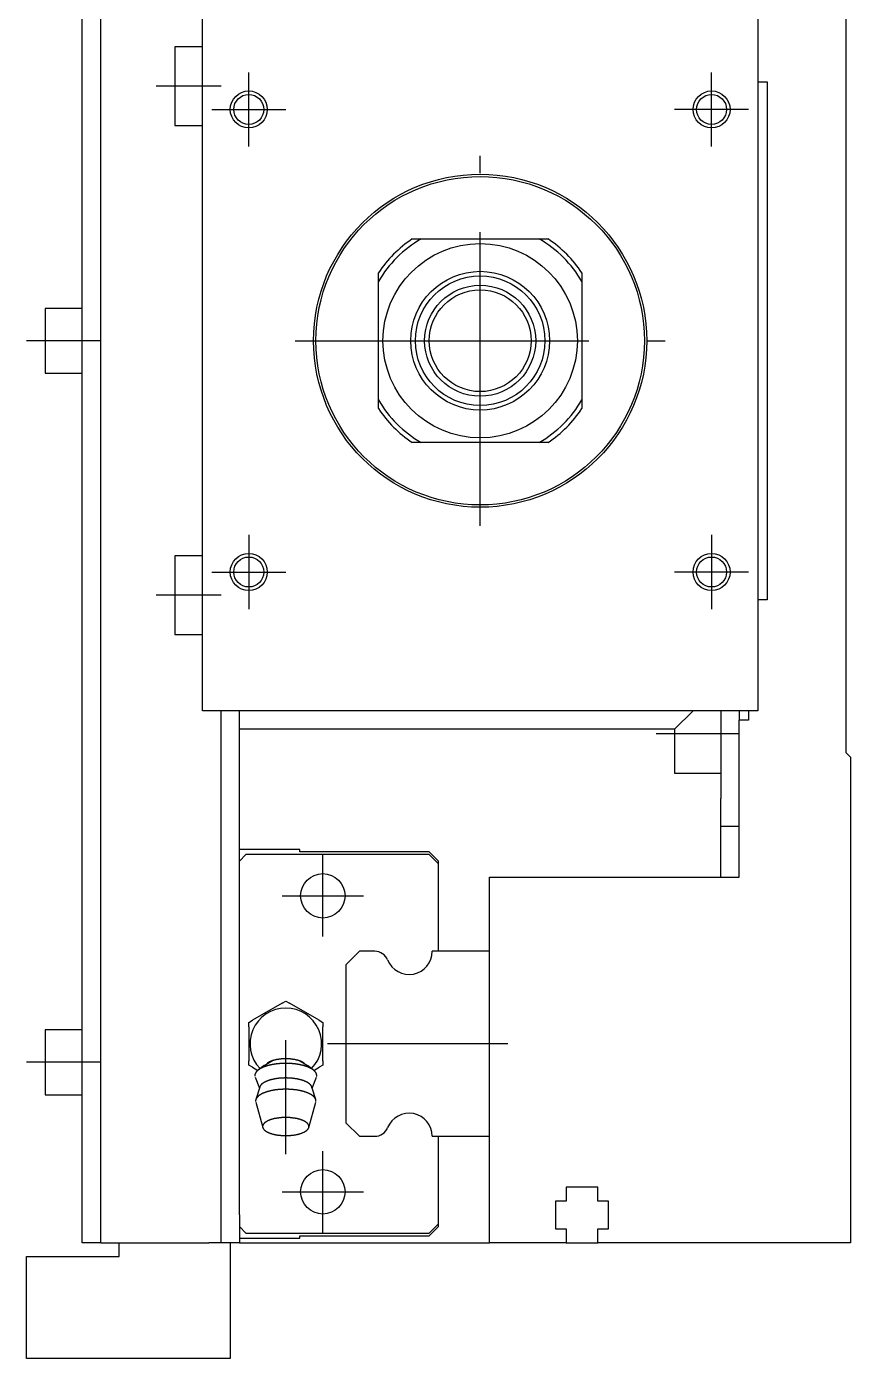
# Model space of a CAD drawing. Extents: x -94 to 706, y -24 to 362.
# Drawn here: x 617.5 to 706.5, y 139.9 to 283.8 of the extents above; entities that cross this region are included whole.
import ezdxf

# ---------------------------------------------------------------- set-up
doc = ezdxf.new("R2010")
doc.units = 0
doc.linetypes.add('CENTER', pattern=[50.8, 31.75, -6.35, 6.35, -6.35])
doc.layers.get('0').update_dxf_attribs({"linetype": 'CONTINUOUS'})
doc.layers.add('CENTER', color=1, linetype='CENTER')

msp = doc.modelspace()

# ---------------------------------------------------------------- linework, layer by layer
at = {"color": 7, "linetype": 'CONTINUOUS'}
for p, q in [((623.5, 155.4), (623.5, 344.4)), ((625.5, 155.4), (625.5, 344.4)), ((706, 294.4), (706, 205.4)), ((636.5, 209.9), (636.5, 289.9)), ((696.5, 289.9), (696.5, 209.9)), ((633.5, 281.65), (633.5, 277.4)), ((636.5, 281.65), (633.5, 281.65)), ((696.5, 277.9), (697.5, 277.9)), ((697.5, 277.9), (697.5, 221.9)), ((633.5, 277.4), (633.5, 273.15)), ((633.5, 273.15), (636.5, 273.15)), ((659.16, 260.9), (660.11, 260.9)), ((660.11, 260.9), (672.89, 260.9)), ((672.89, 260.9), (673.84, 260.9)), ((655.5, 256.29), (655.5, 257.24)), ((655.5, 243.51), (655.5, 256.29)), ((677.5, 257.24), (677.5, 256.29)), ((677.5, 256.29), (677.5, 243.51)), ((619.5, 253.4), (619.5, 249.9)), ((623.5, 253.4), (619.5, 253.4)), ((619.5, 249.9), (619.5, 246.4)), ((619.5, 246.4), (623.5, 246.4)), ((655.5, 242.56), (655.5, 243.51)), ((677.5, 243.51), (677.5, 242.56)), ((660.11, 238.9), (659.16, 238.9)), ((672.89, 238.9), (660.11, 238.9)), ((673.84, 238.9), (672.89, 238.9)), ((636.5, 226.65), (633.5, 226.65)), ((633.5, 226.65), (633.5, 222.4)), ((633.5, 222.4), (633.5, 218.15)), ((697.5, 221.9), (696.5, 221.9)), ((633.5, 218.15), (636.5, 218.15)), ((696.5, 209.9), (636.5, 209.9)), ((638.5, 155.4), (638.5, 209.9)), ((640.5, 155.4), (640.5, 209.9)), ((689.5, 209.9), (687.5, 207.9)), ((692.5, 209.9), (692.5, 200.4)), ((694.5, 209.9), (694.5, 208.9)), ((694.5, 191.9), (694.5, 208.9)), ((695.5, 208.9), (694.5, 208.9)), ((695.5, 209.9), (695.5, 208.9)), ((687.5, 207.9), (640.5, 207.9)), ((687.5, 207.9), (687.5, 207.4)), ((687.5, 207.4), (687.5, 203.15)), ((706.5, 204.9), (706, 205.4)), ((706.5, 204.9), (706.5, 152.4)), ((687.5, 203.15), (692.5, 203.15)), ((692.5, 197.4), (692.5, 200.4)), ((692.5, 191.9), (692.5, 197.4)), ((694.5, 197.4), (692.5, 197.4)), ((647, 194.9), (640.5, 194.9)), ((641.19, 194.35), (640.5, 193.66)), ((661, 194.35), (641.19, 194.35)), ((647, 194.65), (647, 194.9)), ((661, 194.65), (647, 194.65)), ((662, 193.65), (661, 194.65)), ((662, 193.35), (661, 194.35)), ((662, 193.35), (662, 193.65)), ((662, 183.9), (662, 193.35)), ((667.5, 191.9), (694.5, 191.9)), ((667.5, 183.9), (667.5, 191.9)), ((653.46, 183.9), (652, 182.44)), ((655.11, 183.9), (653.46, 183.9)), ((667.5, 183.9), (661.32, 183.9)), ((667.5, 163.9), (667.5, 183.9)), ((667.5, 163.9), (667.5, 183.9)), ((652, 182.44), (652, 165.36)), ((645.1, 178.28), (645.5, 178.51)), ((645.5, 178.51), (645.9, 178.28)), ((645.1, 178.28), (641.9, 176.44)), ((649.09, 176.44), (645.9, 178.28)), ((641.5, 176.21), (641.9, 176.44)), ((641.5, 175.74), (641.5, 176.21)), ((641.5, 175.74), (641.5, 172.06)), ((649.09, 176.44), (649.49, 176.21)), ((649.49, 176.21), (649.49, 175.74)), ((649.49, 172.06), (649.49, 175.74)), ((619.5, 175.4), (619.5, 171.9)), ((623.5, 175.4), (619.5, 175.4)), ((619.5, 171.9), (619.5, 168.4)), ((641.5, 171.59), (641.5, 172.06)), ((641.9, 171.36), (641.5, 171.59)), ((641.9, 171.36), (642.47, 171.03)), ((643.16, 171.55), (642.54, 171.08)), ((643.16, 171.55), (643.51, 171.78)), ((643.51, 171.78), (644.07, 172.08)), ((646.92, 172.08), (647.48, 171.78)), ((647.48, 171.78), (647.84, 171.55)), ((648.46, 171.08), (647.84, 171.55)), ((648.52, 171.03), (649.09, 171.36)), ((649.49, 171.59), (649.09, 171.36)), ((649.49, 172.06), (649.49, 171.59)), ((642.19, 170.29), (642.64, 169.09)), ((648.36, 169.09), (648.8, 170.29)), ((642.68, 169.23), (642.26, 167.87)), ((648.73, 167.87), (648.31, 169.23)), ((619.5, 168.4), (623.5, 168.4)), ((642.26, 167.58), (643.01, 164.85)), ((647.98, 164.85), (648.74, 167.58)), ((652, 165.36), (653.46, 163.9)), ((653.46, 163.9), (655.11, 163.9)), ((661.32, 163.9), (667.5, 163.9)), ((662, 154.45), (662, 163.9)), ((667.5, 152.4), (667.5, 163.9)), ((675.8, 158.4), (675.8, 156.9)), ((679.2, 158.4), (675.8, 158.4)), ((679.2, 156.9), (679.2, 158.4)), ((674.65, 156.9), (674.65, 153.9)), ((675.8, 156.9), (674.65, 156.9)), ((680.35, 156.9), (679.2, 156.9)), ((680.35, 153.9), (680.35, 156.9)), ((623.5, 152.4), (623.5, 155.4)), ((625.5, 152.4), (625.5, 155.4)), ((638.5, 152.4), (638.5, 155.4)), ((640.5, 155.4), (640.5, 152.4)), ((640.5, 154.14), (641.19, 153.45)), ((661, 153.45), (662, 154.45)), ((661, 153.15), (662, 154.15)), ((662, 154.15), (662, 154.45)), ((640.5, 152.9), (647, 152.9)), ((641.19, 153.45), (661, 153.45)), ((647, 153.15), (661, 153.15)), ((647, 152.9), (647, 153.15)), ((674.65, 153.9), (675.8, 153.9)), ((675.8, 153.9), (675.8, 152.4)), ((679.2, 152.4), (679.2, 153.9)), ((679.2, 153.9), (680.35, 153.9)), ((625.5, 152.4), (623.5, 152.4)), ((625.5, 152.4), (628.83, 152.4)), ((627.5, 150.9), (627.5, 152.4)), ((628.83, 152.4), (637.17, 152.4)), ((638.5, 152.4), (637.17, 152.4)), ((640.5, 152.4), (638.5, 152.4)), ((639.5, 152.4), (639.5, 139.9)), ((640.5, 152.4), (667.5, 152.4)), ((675.8, 152.4), (667.5, 152.4)), ((675.8, 152.4), (679.2, 152.4)), ((706.5, 152.4), (679.2, 152.4)), ((617.5, 139.9), (617.5, 150.9)), ((617.5, 150.9), (627.5, 150.9)), ((639.5, 139.9), (617.5, 139.9))]:
    msp.add_line(p, q, dxfattribs=at)
for points in [[(645.5, 171.78, 0), (645.46, 171.78, 0), (645.43, 171.78, 0), (645.39, 171.78, 0), (645.36, 171.78, 0), (645.32, 171.78, 0), (645.28, 171.78, 0), (645.25, 171.78, 0), (645.21, 171.78, 0), (645.18, 171.78, 0), (645.14, 171.78, 0), (645.11, 171.78, 0), (645.07, 171.77, 0), (645.03, 171.77, 0), (645, 171.77, 0), (644.97, 171.77, 0), (644.93, 171.76, 0), (644.89, 171.76, 0), (644.86, 171.76, 0), (644.82, 171.76, 0), (644.79, 171.75, 0), (644.75, 171.75, 0), (644.72, 171.75, 0), (644.68, 171.75, 0), (644.65, 171.74, 0), (644.62, 171.74, 0), (644.58, 171.73, 0), (644.55, 171.73, 0), (644.51, 171.73, 0), (644.48, 171.72, 0), (644.45, 171.72, 0), (644.41, 171.71, 0), (644.38, 171.71, 0), (644.34, 171.7, 0), (644.31, 171.7, 0), (644.28, 171.69, 0), (644.24, 171.69, 0), (644.21, 171.68, 0), (644.18, 171.68, 0), (644.14, 171.67, 0), (644.11, 171.67, 0), (644.08, 171.66, 0), (644.05, 171.66, 0), (644.01, 171.65, 0), (643.98, 171.64, 0), (643.95, 171.64, 0), (643.92, 171.63, 0), (643.89, 171.62, 0), (643.86, 171.62, 0), (643.83, 171.61, 0), (643.8, 171.6, 0), (643.76, 171.59, 0), (643.73, 171.59, 0), (643.7, 171.58, 0), (643.67, 171.57, 0), (643.64, 171.56, 0), (643.62, 171.56, 0), (643.59, 171.55, 0), (643.56, 171.54, 0), (643.53, 171.53, 0), (643.5, 171.53, 0), (643.47, 171.52, 0), (643.44, 171.51, 0), (643.41, 171.5, 0), (643.39, 171.49, 0), (643.36, 171.48, 0), (643.33, 171.47, 0), (643.3, 171.46, 0), (643.28, 171.45, 0), (643.25, 171.44, 0), (643.22, 171.44, 0), (643.2, 171.43, 0), (643.17, 171.42, 0), (643.15, 171.41, 0), (643.12, 171.4, 0), (643.1, 171.39, 0), (643.07, 171.38, 0), (643.05, 171.37, 0), (643.02, 171.36, 0), (643, 171.34, 0), (642.98, 171.34, 0), (642.95, 171.32, 0), (642.93, 171.31, 0), (642.91, 171.3, 0), (642.88, 171.29, 0), (642.86, 171.28, 0), (642.84, 171.27, 0), (642.82, 171.26, 0), (642.8, 171.25, 0), (642.78, 171.24, 0), (642.76, 171.22, 0), (642.74, 171.21, 0), (642.72, 171.2, 0), (642.7, 171.19, 0), (642.68, 171.18, 0), (642.66, 171.17, 0), (642.64, 171.15, 0), (642.62, 171.14, 0), (642.6, 171.13, 0), (642.59, 171.12, 0), (642.57, 171.11, 0), (642.55, 171.09, 0), (642.53, 171.08, 0), (642.52, 171.07, 0), (642.5, 171.06, 0), (642.49, 171.04, 0), (642.47, 171.03, 0), (642.46, 171.02, 0), (642.44, 171.01, 0), (642.43, 170.99, 0), (642.41, 170.98, 0), (642.4, 170.97, 0), (642.39, 170.95, 0), (642.38, 170.94, 0), (642.36, 170.93, 0), (642.35, 170.91, 0), (642.34, 170.9, 0), (642.33, 170.89, 0), (642.32, 170.88, 0), (642.3, 170.86, 0), (642.29, 170.85, 0), (642.28, 170.84, 0), (642.27, 170.82, 0), (642.27, 170.81, 0), (642.26, 170.79, 0), (642.25, 170.78, 0), (642.24, 170.77, 0), (642.23, 170.75, 0), (642.23, 170.74, 0)], [(647.53, 171.78, 0), (647.51, 171.79, 0), (647.49, 171.81, 0), (647.48, 171.82, 0), (647.46, 171.83, 0), (647.44, 171.85, 0), (647.42, 171.86, 0), (647.39, 171.87, 0), (647.37, 171.89, 0), (647.35, 171.9, 0), (647.33, 171.91, 0), (647.3, 171.92, 0), (647.28, 171.94, 0), (647.26, 171.95, 0), (647.23, 171.96, 0), (647.21, 171.97, 0), (647.18, 171.98, 0), (647.15, 172, 0), (647.13, 172.01, 0), (647.1, 172.02, 0), (647.07, 172.03, 0), (647.04, 172.04, 0), (647.01, 172.05, 0), (646.98, 172.06, 0), (646.95, 172.07, 0), (646.92, 172.08, 0), (646.89, 172.09, 0), (646.86, 172.1, 0), (646.83, 172.11, 0), (646.8, 172.12, 0), (646.76, 172.13, 0), (646.73, 172.13, 0), (646.7, 172.14, 0), (646.66, 172.15, 0), (646.63, 172.16, 0), (646.6, 172.17, 0), (646.56, 172.18, 0), (646.53, 172.18, 0), (646.49, 172.19, 0), (646.46, 172.2, 0), (646.42, 172.2, 0), (646.38, 172.21, 0), (646.35, 172.21, 0), (646.31, 172.22, 0), (646.27, 172.22, 0), (646.24, 172.23, 0), (646.2, 172.24, 0), (646.16, 172.24, 0), (646.12, 172.25, 0), (646.09, 172.25, 0), (646.05, 172.25, 0), (646.01, 172.26, 0), (645.97, 172.26, 0), (645.93, 172.26, 0), (645.89, 172.27, 0), (645.85, 172.27, 0), (645.81, 172.27, 0), (645.77, 172.27, 0), (645.73, 172.27, 0), (645.7, 172.28, 0), (645.66, 172.28, 0), (645.62, 172.28, 0), (645.58, 172.28, 0), (645.54, 172.28, 0), (645.5, 172.28, 0), (645.46, 172.28, 0), (645.42, 172.28, 0), (645.38, 172.28, 0), (645.34, 172.28, 0), (645.3, 172.28, 0), (645.26, 172.27, 0), (645.22, 172.27, 0), (645.18, 172.27, 0), (645.14, 172.27, 0), (645.11, 172.27, 0), (645.07, 172.26, 0), (645.03, 172.26, 0), (644.99, 172.26, 0), (644.95, 172.25, 0), (644.91, 172.25, 0), (644.87, 172.25, 0), (644.84, 172.24, 0), (644.8, 172.24, 0), (644.76, 172.23, 0), (644.72, 172.22, 0), (644.69, 172.22, 0), (644.65, 172.21, 0), (644.61, 172.21, 0), (644.58, 172.2, 0), (644.54, 172.2, 0), (644.5, 172.19, 0), (644.47, 172.18, 0), (644.43, 172.18, 0), (644.4, 172.17, 0), (644.37, 172.16, 0), (644.33, 172.15, 0), (644.3, 172.14, 0), (644.26, 172.13, 0), (644.23, 172.13, 0), (644.2, 172.12, 0), (644.17, 172.11, 0), (644.14, 172.1, 0), (644.1, 172.09, 0), (644.07, 172.08, 0), (644.04, 172.07, 0), (644.01, 172.06, 0), (643.98, 172.05, 0), (643.96, 172.04, 0), (643.93, 172.03, 0), (643.9, 172.02, 0), (643.87, 172.01, 0), (643.84, 172, 0), (643.82, 171.98, 0), (643.79, 171.97, 0), (643.76, 171.96, 0), (643.74, 171.95, 0), (643.72, 171.94, 0), (643.69, 171.92, 0), (643.67, 171.91, 0), (643.65, 171.9, 0), (643.62, 171.89, 0), (643.6, 171.87, 0), (643.58, 171.86, 0), (643.56, 171.85, 0), (643.54, 171.83, 0), (643.52, 171.82, 0), (643.5, 171.81, 0), (643.48, 171.79, 0), (643.47, 171.78, 0)], [(648.77, 170.74, 0), (648.76, 170.75, 0), (648.76, 170.77, 0), (648.75, 170.78, 0), (648.74, 170.79, 0), (648.73, 170.81, 0), (648.72, 170.82, 0), (648.71, 170.84, 0), (648.7, 170.85, 0), (648.69, 170.86, 0), (648.68, 170.88, 0), (648.67, 170.89, 0), (648.66, 170.9, 0), (648.65, 170.91, 0), (648.63, 170.93, 0), (648.62, 170.94, 0), (648.61, 170.95, 0), (648.6, 170.97, 0), (648.58, 170.98, 0), (648.57, 170.99, 0), (648.55, 171.01, 0), (648.54, 171.02, 0), (648.52, 171.03, 0), (648.51, 171.04, 0), (648.49, 171.06, 0), (648.48, 171.07, 0), (648.46, 171.08, 0), (648.45, 171.09, 0), (648.43, 171.11, 0), (648.41, 171.12, 0), (648.39, 171.13, 0), (648.38, 171.14, 0), (648.36, 171.15, 0), (648.34, 171.17, 0), (648.32, 171.18, 0), (648.3, 171.19, 0), (648.28, 171.2, 0), (648.26, 171.21, 0), (648.24, 171.22, 0), (648.22, 171.24, 0), (648.2, 171.25, 0), (648.18, 171.26, 0), (648.16, 171.27, 0), (648.13, 171.28, 0), (648.11, 171.29, 0), (648.09, 171.3, 0), (648.07, 171.31, 0), (648.04, 171.32, 0), (648.02, 171.34, 0), (648, 171.34, 0), (647.97, 171.36, 0), (647.95, 171.37, 0), (647.92, 171.38, 0), (647.9, 171.39, 0), (647.87, 171.4, 0), (647.85, 171.41, 0), (647.83, 171.42, 0), (647.8, 171.43, 0), (647.77, 171.44, 0), (647.75, 171.44, 0), (647.72, 171.45, 0), (647.69, 171.46, 0), (647.67, 171.47, 0), (647.64, 171.48, 0), (647.61, 171.49, 0), (647.58, 171.5, 0), (647.55, 171.51, 0), (647.53, 171.52, 0), (647.5, 171.53, 0), (647.47, 171.53, 0), (647.44, 171.54, 0), (647.41, 171.55, 0), (647.38, 171.56, 0), (647.35, 171.56, 0), (647.32, 171.57, 0), (647.29, 171.58, 0), (647.26, 171.59, 0), (647.23, 171.59, 0), (647.2, 171.6, 0), (647.17, 171.61, 0), (647.14, 171.62, 0), (647.11, 171.62, 0), (647.08, 171.63, 0), (647.04, 171.64, 0), (647.01, 171.64, 0), (646.98, 171.65, 0), (646.95, 171.66, 0), (646.92, 171.66, 0), (646.88, 171.67, 0), (646.85, 171.67, 0), (646.82, 171.68, 0), (646.79, 171.68, 0), (646.75, 171.69, 0), (646.72, 171.69, 0), (646.69, 171.7, 0), (646.65, 171.7, 0), (646.62, 171.71, 0), (646.59, 171.71, 0), (646.55, 171.72, 0), (646.52, 171.72, 0), (646.48, 171.73, 0), (646.45, 171.73, 0), (646.42, 171.73, 0), (646.38, 171.74, 0), (646.35, 171.74, 0), (646.31, 171.75, 0), (646.28, 171.75, 0), (646.24, 171.75, 0), (646.21, 171.75, 0), (646.17, 171.76, 0), (646.14, 171.76, 0), (646.1, 171.76, 0), (646.07, 171.76, 0), (646.03, 171.77, 0), (646, 171.77, 0), (645.96, 171.77, 0), (645.93, 171.77, 0), (645.89, 171.78, 0), (645.86, 171.78, 0), (645.82, 171.78, 0), (645.78, 171.78, 0), (645.75, 171.78, 0), (645.71, 171.78, 0), (645.68, 171.78, 0), (645.64, 171.78, 0), (645.61, 171.78, 0), (645.57, 171.78, 0), (645.53, 171.78, 0), (645.5, 171.78, 0)], [(642.23, 170.74, 0), (642.22, 170.74, 0), (642.22, 170.74, 0), (642.22, 170.73, 0), (642.22, 170.73, 0), (642.22, 170.73, 0), (642.22, 170.72, 0), (642.22, 170.72, 0), (642.22, 170.72, 0), (642.21, 170.72, 0), (642.21, 170.71, 0), (642.21, 170.71, 0), (642.21, 170.71, 0), (642.21, 170.71, 0), (642.21, 170.7, 0), (642.21, 170.7, 0), (642.21, 170.7, 0), (642.21, 170.7, 0), (642.2, 170.69, 0), (642.2, 170.69, 0), (642.2, 170.69, 0), (642.2, 170.69, 0), (642.2, 170.68, 0), (642.2, 170.68, 0), (642.2, 170.68, 0), (642.2, 170.68, 0), (642.2, 170.67, 0), (642.19, 170.67, 0), (642.19, 170.67, 0), (642.19, 170.66, 0), (642.19, 170.66, 0), (642.19, 170.66, 0), (642.19, 170.66, 0), (642.19, 170.66, 0), (642.19, 170.65, 0), (642.19, 170.65, 0), (642.19, 170.65, 0), (642.18, 170.64, 0), (642.18, 170.64, 0), (642.18, 170.64, 0), (642.18, 170.64, 0), (642.18, 170.63, 0), (642.18, 170.63, 0), (642.18, 170.63, 0), (642.18, 170.63, 0), (642.18, 170.62, 0), (642.18, 170.62, 0), (642.18, 170.62, 0), (642.18, 170.62, 0), (642.18, 170.61, 0), (642.17, 170.61, 0), (642.17, 170.61, 0), (642.17, 170.6, 0), (642.17, 170.6, 0), (642.17, 170.6, 0), (642.17, 170.6, 0), (642.17, 170.59, 0), (642.17, 170.59, 0), (642.17, 170.59, 0), (642.17, 170.59, 0), (642.17, 170.58, 0), (642.17, 170.58, 0), (642.17, 170.58, 0), (642.17, 170.58, 0), (642.17, 170.57, 0), (642.17, 170.57, 0), (642.17, 170.57, 0), (642.17, 170.57, 0), (642.16, 170.56, 0), (642.16, 170.56, 0), (642.16, 170.56, 0), (642.16, 170.56, 0), (642.16, 170.55, 0), (642.16, 170.55, 0), (642.16, 170.55, 0), (642.16, 170.54, 0), (642.16, 170.54, 0), (642.16, 170.54, 0), (642.16, 170.54, 0), (642.16, 170.53, 0), (642.16, 170.53, 0), (642.16, 170.53, 0), (642.16, 170.53, 0), (642.16, 170.52, 0), (642.16, 170.52, 0), (642.16, 170.52, 0), (642.16, 170.52, 0), (642.16, 170.51, 0), (642.16, 170.51, 0), (642.16, 170.51, 0), (642.16, 170.51, 0), (642.16, 170.5, 0), (642.16, 170.5, 0), (642.16, 170.5, 0), (642.16, 170.5, 0), (642.16, 170.49, 0), (642.16, 170.49, 0), (642.16, 170.49, 0), (642.16, 170.49, 0), (642.16, 170.48, 0), (642.16, 170.48, 0), (642.16, 170.48, 0), (642.16, 170.47, 0), (642.16, 170.47, 0), (642.16, 170.47, 0), (642.16, 170.47, 0), (642.16, 170.46, 0), (642.16, 170.46, 0), (642.16, 170.46, 0), (642.16, 170.46, 0), (642.16, 170.45, 0), (642.16, 170.45, 0), (642.16, 170.45, 0), (642.16, 170.44, 0), (642.16, 170.44, 0), (642.16, 170.44, 0), (642.16, 170.44, 0), (642.16, 170.44, 0), (642.16, 170.43, 0), (642.16, 170.43, 0), (642.16, 170.43, 0), (642.16, 170.42, 0), (642.16, 170.42, 0), (642.16, 170.42, 0), (642.16, 170.42, 0), (642.16, 170.41, 0), (642.16, 170.41, 0), (642.16, 170.41, 0), (642.16, 170.41, 0)], [(645.5, 170.21, 0), (645.47, 170.21, 0), (645.43, 170.21, 0), (645.4, 170.21, 0), (645.36, 170.21, 0), (645.33, 170.2, 0), (645.3, 170.2, 0), (645.26, 170.2, 0), (645.23, 170.2, 0), (645.2, 170.2, 0), (645.16, 170.2, 0), (645.13, 170.2, 0), (645.1, 170.19, 0), (645.06, 170.19, 0), (645.03, 170.19, 0), (645, 170.19, 0), (644.96, 170.19, 0), (644.93, 170.18, 0), (644.9, 170.18, 0), (644.86, 170.18, 0), (644.83, 170.18, 0), (644.8, 170.17, 0), (644.76, 170.17, 0), (644.73, 170.16, 0), (644.7, 170.16, 0), (644.67, 170.16, 0), (644.63, 170.15, 0), (644.6, 170.15, 0), (644.57, 170.15, 0), (644.54, 170.14, 0), (644.51, 170.14, 0), (644.48, 170.13, 0), (644.45, 170.13, 0), (644.41, 170.12, 0), (644.38, 170.12, 0), (644.35, 170.11, 0), (644.32, 170.11, 0), (644.29, 170.1, 0), (644.26, 170.09, 0), (644.23, 170.09, 0), (644.2, 170.08, 0), (644.17, 170.08, 0), (644.14, 170.07, 0), (644.11, 170.06, 0), (644.08, 170.06, 0), (644.05, 170.05, 0), (644.02, 170.04, 0), (643.99, 170.04, 0), (643.97, 170.03, 0), (643.94, 170.02, 0), (643.91, 170.02, 0), (643.88, 170.01, 0), (643.85, 170, 0), (643.83, 169.99, 0), (643.8, 169.99, 0), (643.77, 169.98, 0), (643.75, 169.97, 0), (643.72, 169.96, 0), (643.69, 169.95, 0), (643.67, 169.94, 0), (643.64, 169.94, 0), (643.62, 169.93, 0), (643.59, 169.92, 0), (643.57, 169.91, 0), (643.54, 169.9, 0), (643.52, 169.89, 0), (643.49, 169.88, 0), (643.47, 169.87, 0), (643.45, 169.86, 0), (643.42, 169.85, 0), (643.4, 169.84, 0), (643.38, 169.83, 0), (643.36, 169.82, 0), (643.33, 169.81, 0), (643.31, 169.8, 0), (643.29, 169.79, 0), (643.27, 169.78, 0), (643.25, 169.77, 0), (643.23, 169.76, 0), (643.21, 169.75, 0), (643.19, 169.74, 0), (643.17, 169.73, 0), (643.15, 169.72, 0), (643.13, 169.71, 0), (643.11, 169.7, 0), (643.1, 169.69, 0), (643.08, 169.68, 0), (643.06, 169.66, 0), (643.04, 169.65, 0), (643.03, 169.64, 0), (643.01, 169.63, 0), (642.99, 169.62, 0), (642.98, 169.61, 0), (642.96, 169.59, 0), (642.95, 169.58, 0), (642.93, 169.57, 0), (642.92, 169.56, 0), (642.91, 169.55, 0), (642.89, 169.53, 0), (642.88, 169.52, 0), (642.87, 169.51, 0), (642.85, 169.5, 0), (642.84, 169.49, 0), (642.83, 169.47, 0), (642.82, 169.46, 0), (642.81, 169.45, 0), (642.8, 169.44, 0), (642.79, 169.42, 0), (642.78, 169.41, 0), (642.77, 169.4, 0), (642.76, 169.38, 0), (642.75, 169.37, 0), (642.74, 169.36, 0), (642.74, 169.35, 0), (642.73, 169.33, 0), (642.72, 169.32, 0), (642.72, 169.31, 0), (642.71, 169.29, 0), (642.7, 169.28, 0), (642.7, 169.27, 0), (642.69, 169.26, 0), (642.69, 169.24, 0), (642.68, 169.23, 0), (642.68, 169.22, 0), (642.68, 169.2, 0), (642.67, 169.19, 0), (642.67, 169.18, 0), (642.67, 169.16, 0), (642.67, 169.15, 0)], [(648.33, 169.15, 0), (648.33, 169.16, 0), (648.33, 169.18, 0), (648.32, 169.19, 0), (648.32, 169.2, 0), (648.32, 169.22, 0), (648.31, 169.23, 0), (648.31, 169.24, 0), (648.3, 169.26, 0), (648.3, 169.27, 0), (648.29, 169.28, 0), (648.29, 169.29, 0), (648.28, 169.31, 0), (648.28, 169.32, 0), (648.27, 169.33, 0), (648.26, 169.35, 0), (648.25, 169.36, 0), (648.25, 169.37, 0), (648.24, 169.38, 0), (648.23, 169.4, 0), (648.22, 169.41, 0), (648.21, 169.42, 0), (648.2, 169.44, 0), (648.19, 169.45, 0), (648.18, 169.46, 0), (648.17, 169.47, 0), (648.15, 169.49, 0), (648.14, 169.5, 0), (648.13, 169.51, 0), (648.12, 169.52, 0), (648.11, 169.53, 0), (648.09, 169.55, 0), (648.08, 169.56, 0), (648.06, 169.57, 0), (648.05, 169.58, 0), (648.03, 169.59, 0), (648.02, 169.61, 0), (648, 169.62, 0), (647.99, 169.63, 0), (647.97, 169.64, 0), (647.95, 169.65, 0), (647.94, 169.66, 0), (647.92, 169.68, 0), (647.9, 169.69, 0), (647.88, 169.7, 0), (647.87, 169.71, 0), (647.85, 169.72, 0), (647.83, 169.73, 0), (647.81, 169.74, 0), (647.79, 169.75, 0), (647.77, 169.76, 0), (647.75, 169.77, 0), (647.73, 169.78, 0), (647.71, 169.79, 0), (647.68, 169.8, 0), (647.66, 169.81, 0), (647.64, 169.82, 0), (647.62, 169.83, 0), (647.6, 169.84, 0), (647.57, 169.85, 0), (647.55, 169.86, 0), (647.53, 169.87, 0), (647.5, 169.88, 0), (647.48, 169.89, 0), (647.46, 169.9, 0), (647.43, 169.91, 0), (647.41, 169.92, 0), (647.38, 169.93, 0), (647.36, 169.94, 0), (647.33, 169.94, 0), (647.3, 169.95, 0), (647.28, 169.96, 0), (647.25, 169.97, 0), (647.23, 169.98, 0), (647.2, 169.99, 0), (647.17, 169.99, 0), (647.14, 170, 0), (647.12, 170.01, 0), (647.09, 170.02, 0), (647.06, 170.02, 0), (647.03, 170.03, 0), (647, 170.04, 0), (646.97, 170.04, 0), (646.95, 170.05, 0), (646.92, 170.06, 0), (646.89, 170.06, 0), (646.86, 170.07, 0), (646.83, 170.08, 0), (646.8, 170.08, 0), (646.77, 170.09, 0), (646.74, 170.09, 0), (646.71, 170.1, 0), (646.68, 170.11, 0), (646.65, 170.11, 0), (646.61, 170.12, 0), (646.58, 170.12, 0), (646.55, 170.13, 0), (646.52, 170.13, 0), (646.49, 170.14, 0), (646.46, 170.14, 0), (646.43, 170.15, 0), (646.39, 170.15, 0), (646.36, 170.15, 0), (646.33, 170.16, 0), (646.3, 170.16, 0), (646.26, 170.16, 0), (646.23, 170.17, 0), (646.2, 170.17, 0), (646.17, 170.18, 0), (646.13, 170.18, 0), (646.1, 170.18, 0), (646.07, 170.18, 0), (646.03, 170.19, 0), (646, 170.19, 0), (645.97, 170.19, 0), (645.93, 170.19, 0), (645.9, 170.19, 0), (645.87, 170.2, 0), (645.84, 170.2, 0), (645.8, 170.2, 0), (645.77, 170.2, 0), (645.73, 170.2, 0), (645.7, 170.2, 0), (645.67, 170.2, 0), (645.63, 170.21, 0), (645.6, 170.21, 0), (645.57, 170.21, 0), (645.53, 170.21, 0), (645.5, 170.21, 0)], [(648.83, 170.41, 0), (648.83, 170.41, 0), (648.83, 170.41, 0), (648.83, 170.41, 0), (648.84, 170.42, 0), (648.84, 170.42, 0), (648.84, 170.42, 0), (648.84, 170.42, 0), (648.84, 170.43, 0), (648.84, 170.43, 0), (648.84, 170.43, 0), (648.84, 170.44, 0), (648.84, 170.44, 0), (648.84, 170.44, 0), (648.84, 170.44, 0), (648.84, 170.44, 0), (648.84, 170.45, 0), (648.84, 170.45, 0), (648.84, 170.45, 0), (648.84, 170.46, 0), (648.84, 170.46, 0), (648.84, 170.46, 0), (648.84, 170.46, 0), (648.84, 170.47, 0), (648.84, 170.47, 0), (648.84, 170.47, 0), (648.84, 170.47, 0), (648.84, 170.48, 0), (648.84, 170.48, 0), (648.84, 170.48, 0), (648.84, 170.49, 0), (648.84, 170.49, 0), (648.84, 170.49, 0), (648.84, 170.49, 0), (648.84, 170.5, 0), (648.84, 170.5, 0), (648.84, 170.5, 0), (648.84, 170.5, 0), (648.84, 170.51, 0), (648.84, 170.51, 0), (648.84, 170.51, 0), (648.84, 170.51, 0), (648.84, 170.52, 0), (648.84, 170.52, 0), (648.84, 170.52, 0), (648.84, 170.52, 0), (648.84, 170.53, 0), (648.84, 170.53, 0), (648.84, 170.53, 0), (648.84, 170.53, 0), (648.84, 170.54, 0), (648.84, 170.54, 0), (648.84, 170.54, 0), (648.83, 170.54, 0), (648.83, 170.55, 0), (648.83, 170.55, 0), (648.83, 170.55, 0), (648.83, 170.56, 0), (648.83, 170.56, 0), (648.83, 170.56, 0), (648.83, 170.56, 0), (648.83, 170.57, 0), (648.83, 170.57, 0), (648.83, 170.57, 0), (648.83, 170.57, 0), (648.83, 170.58, 0), (648.83, 170.58, 0), (648.83, 170.58, 0), (648.83, 170.58, 0), (648.83, 170.59, 0), (648.83, 170.59, 0), (648.83, 170.59, 0), (648.83, 170.59, 0), (648.83, 170.6, 0), (648.82, 170.6, 0), (648.82, 170.6, 0), (648.82, 170.6, 0), (648.82, 170.61, 0), (648.82, 170.61, 0), (648.82, 170.61, 0), (648.82, 170.62, 0), (648.82, 170.62, 0), (648.82, 170.62, 0), (648.82, 170.62, 0), (648.82, 170.63, 0), (648.82, 170.63, 0), (648.82, 170.63, 0), (648.82, 170.63, 0), (648.81, 170.64, 0), (648.81, 170.64, 0), (648.81, 170.64, 0), (648.81, 170.64, 0), (648.81, 170.65, 0), (648.81, 170.65, 0), (648.81, 170.65, 0), (648.81, 170.66, 0), (648.81, 170.66, 0), (648.81, 170.66, 0), (648.8, 170.66, 0), (648.8, 170.66, 0), (648.8, 170.67, 0), (648.8, 170.67, 0), (648.8, 170.67, 0), (648.8, 170.68, 0), (648.8, 170.68, 0), (648.8, 170.68, 0), (648.8, 170.68, 0), (648.8, 170.69, 0), (648.79, 170.69, 0), (648.79, 170.69, 0), (648.79, 170.69, 0), (648.79, 170.7, 0), (648.79, 170.7, 0), (648.79, 170.7, 0), (648.79, 170.7, 0), (648.79, 170.71, 0), (648.79, 170.71, 0), (648.78, 170.71, 0), (648.78, 170.71, 0), (648.78, 170.72, 0), (648.78, 170.72, 0), (648.78, 170.72, 0), (648.78, 170.72, 0), (648.78, 170.73, 0), (648.78, 170.73, 0), (648.77, 170.73, 0), (648.77, 170.74, 0), (648.77, 170.74, 0), (648.77, 170.74, 0)], [(645.5, 168.99, 0), (645.46, 168.99, 0), (645.42, 168.99, 0), (645.38, 168.99, 0), (645.34, 168.99, 0), (645.3, 168.99, 0), (645.27, 168.99, 0), (645.23, 168.99, 0), (645.19, 168.99, 0), (645.15, 168.98, 0), (645.11, 168.98, 0), (645.07, 168.98, 0), (645.03, 168.98, 0), (645, 168.98, 0), (644.96, 168.97, 0), (644.92, 168.97, 0), (644.88, 168.97, 0), (644.84, 168.97, 0), (644.8, 168.96, 0), (644.77, 168.96, 0), (644.73, 168.96, 0), (644.69, 168.95, 0), (644.65, 168.95, 0), (644.62, 168.94, 0), (644.58, 168.94, 0), (644.54, 168.94, 0), (644.51, 168.93, 0), (644.47, 168.93, 0), (644.43, 168.92, 0), (644.39, 168.92, 0), (644.36, 168.91, 0), (644.32, 168.91, 0), (644.29, 168.9, 0), (644.25, 168.9, 0), (644.22, 168.89, 0), (644.18, 168.88, 0), (644.14, 168.88, 0), (644.11, 168.87, 0), (644.07, 168.86, 0), (644.04, 168.86, 0), (644, 168.85, 0), (643.97, 168.84, 0), (643.94, 168.84, 0), (643.9, 168.83, 0), (643.87, 168.82, 0), (643.84, 168.81, 0), (643.8, 168.81, 0), (643.77, 168.8, 0), (643.74, 168.79, 0), (643.7, 168.78, 0), (643.67, 168.77, 0), (643.64, 168.76, 0), (643.61, 168.75, 0), (643.58, 168.75, 0), (643.54, 168.74, 0), (643.51, 168.73, 0), (643.48, 168.72, 0), (643.45, 168.71, 0), (643.42, 168.7, 0), (643.39, 168.69, 0), (643.36, 168.68, 0), (643.33, 168.67, 0), (643.3, 168.66, 0), (643.28, 168.65, 0), (643.25, 168.64, 0), (643.22, 168.63, 0), (643.19, 168.62, 0), (643.17, 168.61, 0), (643.14, 168.6, 0), (643.11, 168.59, 0), (643.09, 168.57, 0), (643.06, 168.56, 0), (643.03, 168.55, 0), (643.01, 168.54, 0), (642.98, 168.53, 0), (642.96, 168.52, 0), (642.94, 168.5, 0), (642.91, 168.49, 0), (642.89, 168.48, 0), (642.87, 168.47, 0), (642.84, 168.46, 0), (642.82, 168.44, 0), (642.8, 168.43, 0), (642.78, 168.42, 0), (642.76, 168.41, 0), (642.74, 168.39, 0), (642.71, 168.38, 0), (642.69, 168.37, 0), (642.67, 168.35, 0), (642.66, 168.34, 0), (642.64, 168.33, 0), (642.62, 168.31, 0), (642.6, 168.3, 0), (642.58, 168.29, 0), (642.57, 168.27, 0), (642.55, 168.26, 0), (642.53, 168.25, 0), (642.52, 168.23, 0), (642.5, 168.22, 0), (642.49, 168.21, 0), (642.47, 168.19, 0), (642.46, 168.18, 0), (642.44, 168.16, 0), (642.43, 168.15, 0), (642.42, 168.13, 0), (642.4, 168.12, 0), (642.39, 168.11, 0), (642.38, 168.09, 0), (642.37, 168.08, 0), (642.36, 168.06, 0), (642.35, 168.05, 0), (642.34, 168.03, 0), (642.33, 168.02, 0), (642.32, 168, 0), (642.31, 167.99, 0), (642.3, 167.97, 0), (642.3, 167.96, 0), (642.29, 167.94, 0), (642.28, 167.93, 0), (642.28, 167.91, 0), (642.27, 167.9, 0), (642.27, 167.88, 0), (642.26, 167.87, 0), (642.26, 167.85, 0), (642.25, 167.84, 0), (642.25, 167.82, 0), (642.25, 167.81, 0), (642.24, 167.79, 0), (642.24, 167.78, 0)], [(648.75, 167.78, 0), (648.75, 167.79, 0), (648.75, 167.81, 0), (648.75, 167.82, 0), (648.74, 167.84, 0), (648.74, 167.85, 0), (648.74, 167.87, 0), (648.73, 167.88, 0), (648.73, 167.9, 0), (648.72, 167.91, 0), (648.71, 167.93, 0), (648.71, 167.94, 0), (648.7, 167.96, 0), (648.69, 167.97, 0), (648.68, 167.99, 0), (648.68, 168, 0), (648.67, 168.02, 0), (648.66, 168.03, 0), (648.65, 168.05, 0), (648.64, 168.06, 0), (648.63, 168.08, 0), (648.62, 168.09, 0), (648.6, 168.11, 0), (648.59, 168.12, 0), (648.58, 168.13, 0), (648.57, 168.15, 0), (648.55, 168.16, 0), (648.54, 168.18, 0), (648.52, 168.19, 0), (648.51, 168.21, 0), (648.5, 168.22, 0), (648.48, 168.23, 0), (648.46, 168.25, 0), (648.45, 168.26, 0), (648.43, 168.27, 0), (648.41, 168.29, 0), (648.4, 168.3, 0), (648.38, 168.31, 0), (648.36, 168.33, 0), (648.34, 168.34, 0), (648.32, 168.35, 0), (648.3, 168.37, 0), (648.28, 168.38, 0), (648.26, 168.39, 0), (648.24, 168.41, 0), (648.22, 168.42, 0), (648.2, 168.43, 0), (648.18, 168.44, 0), (648.15, 168.46, 0), (648.13, 168.47, 0), (648.11, 168.48, 0), (648.09, 168.49, 0), (648.06, 168.5, 0), (648.04, 168.52, 0), (648.01, 168.53, 0), (647.99, 168.54, 0), (647.96, 168.55, 0), (647.94, 168.56, 0), (647.91, 168.57, 0), (647.88, 168.59, 0), (647.86, 168.6, 0), (647.83, 168.61, 0), (647.8, 168.62, 0), (647.78, 168.63, 0), (647.75, 168.64, 0), (647.72, 168.65, 0), (647.69, 168.66, 0), (647.66, 168.67, 0), (647.63, 168.68, 0), (647.6, 168.69, 0), (647.57, 168.7, 0), (647.54, 168.71, 0), (647.51, 168.72, 0), (647.48, 168.73, 0), (647.45, 168.74, 0), (647.42, 168.75, 0), (647.39, 168.75, 0), (647.36, 168.76, 0), (647.33, 168.77, 0), (647.29, 168.78, 0), (647.26, 168.79, 0), (647.23, 168.8, 0), (647.2, 168.81, 0), (647.16, 168.81, 0), (647.13, 168.82, 0), (647.1, 168.83, 0), (647.06, 168.84, 0), (647.03, 168.84, 0), (646.99, 168.85, 0), (646.96, 168.86, 0), (646.92, 168.86, 0), (646.89, 168.87, 0), (646.85, 168.88, 0), (646.82, 168.88, 0), (646.78, 168.89, 0), (646.75, 168.9, 0), (646.71, 168.9, 0), (646.67, 168.91, 0), (646.64, 168.91, 0), (646.6, 168.92, 0), (646.57, 168.92, 0), (646.53, 168.93, 0), (646.49, 168.93, 0), (646.45, 168.94, 0), (646.42, 168.94, 0), (646.38, 168.94, 0), (646.34, 168.95, 0), (646.3, 168.95, 0), (646.27, 168.96, 0), (646.23, 168.96, 0), (646.19, 168.96, 0), (646.15, 168.97, 0), (646.12, 168.97, 0), (646.08, 168.97, 0), (646.04, 168.97, 0), (646, 168.98, 0), (645.96, 168.98, 0), (645.92, 168.98, 0), (645.89, 168.98, 0), (645.85, 168.98, 0), (645.81, 168.99, 0), (645.77, 168.99, 0), (645.73, 168.99, 0), (645.69, 168.99, 0), (645.65, 168.99, 0), (645.62, 168.99, 0), (645.58, 168.99, 0), (645.54, 168.99, 0), (645.5, 168.99, 0)], [(642.24, 167.78, 0), (642.24, 167.78, 0), (642.24, 167.78, 0), (642.24, 167.78, 0), (642.24, 167.78, 0), (642.24, 167.77, 0), (642.24, 167.77, 0), (642.24, 167.77, 0), (642.24, 167.77, 0), (642.24, 167.77, 0), (642.24, 167.77, 0), (642.24, 167.77, 0), (642.24, 167.77, 0), (642.24, 167.77, 0), (642.24, 167.77, 0), (642.24, 167.76, 0), (642.24, 167.76, 0), (642.24, 167.76, 0), (642.24, 167.76, 0), (642.24, 167.76, 0), (642.24, 167.76, 0), (642.24, 167.76, 0), (642.24, 167.76, 0), (642.24, 167.76, 0), (642.24, 167.76, 0), (642.24, 167.76, 0), (642.24, 167.75, 0), (642.24, 167.75, 0), (642.24, 167.75, 0), (642.24, 167.75, 0), (642.24, 167.75, 0), (642.24, 167.75, 0), (642.24, 167.75, 0), (642.24, 167.75, 0), (642.24, 167.75, 0), (642.24, 167.75, 0), (642.24, 167.75, 0), (642.24, 167.75, 0), (642.24, 167.74, 0), (642.24, 167.74, 0), (642.24, 167.74, 0), (642.24, 167.74, 0), (642.24, 167.74, 0), (642.24, 167.74, 0), (642.24, 167.74, 0), (642.24, 167.74, 0), (642.24, 167.74, 0), (642.24, 167.74, 0), (642.24, 167.74, 0), (642.24, 167.74, 0), (642.24, 167.73, 0), (642.24, 167.73, 0), (642.24, 167.73, 0), (642.24, 167.73, 0), (642.24, 167.73, 0), (642.24, 167.73, 0), (642.24, 167.73, 0), (642.24, 167.73, 0), (642.24, 167.73, 0), (642.24, 167.73, 0), (642.24, 167.72, 0), (642.24, 167.72, 0), (642.24, 167.72, 0), (642.24, 167.72, 0), (642.24, 167.72, 0), (642.24, 167.72, 0), (642.24, 167.72, 0), (642.24, 167.72, 0), (642.24, 167.72, 0), (642.24, 167.72, 0), (642.24, 167.72, 0), (642.24, 167.72, 0), (642.24, 167.71, 0), (642.24, 167.71, 0), (642.24, 167.71, 0), (642.24, 167.71, 0), (642.24, 167.71, 0), (642.24, 167.71, 0), (642.24, 167.71, 0), (642.24, 167.71, 0), (642.24, 167.71, 0), (642.24, 167.71, 0), (642.24, 167.71, 0), (642.24, 167.7, 0), (642.24, 167.7, 0), (642.24, 167.7, 0), (642.24, 167.7, 0), (642.24, 167.7, 0), (642.24, 167.7, 0), (642.24, 167.7, 0), (642.24, 167.7, 0), (642.24, 167.7, 0), (642.24, 167.7, 0), (642.24, 167.69, 0), (642.24, 167.69, 0), (642.24, 167.69, 0), (642.24, 167.69, 0), (642.24, 167.69, 0), (642.24, 167.69, 0), (642.24, 167.69, 0), (642.24, 167.69, 0), (642.24, 167.69, 0), (642.24, 167.69, 0), (642.24, 167.69, 0), (642.24, 167.69, 0), (642.24, 167.69, 0), (642.24, 167.68, 0), (642.24, 167.68, 0), (642.24, 167.68, 0), (642.24, 167.68, 0), (642.24, 167.68, 0), (642.24, 167.68, 0), (642.24, 167.68, 0), (642.24, 167.68, 0), (642.24, 167.68, 0), (642.24, 167.68, 0), (642.24, 167.68, 0), (642.24, 167.67, 0), (642.24, 167.67, 0), (642.24, 167.67, 0), (642.24, 167.67, 0), (642.24, 167.67, 0), (642.24, 167.67, 0), (642.24, 167.67, 0), (642.24, 167.67, 0), (642.24, 167.67, 0), (642.24, 167.67, 0), (642.24, 167.66, 0), (642.24, 167.66, 0)], [(648.76, 167.66, 0), (648.76, 167.66, 0), (648.76, 167.67, 0), (648.76, 167.67, 0), (648.76, 167.67, 0), (648.76, 167.67, 0), (648.76, 167.67, 0), (648.76, 167.67, 0), (648.76, 167.67, 0), (648.76, 167.67, 0), (648.76, 167.67, 0), (648.76, 167.67, 0), (648.76, 167.68, 0), (648.76, 167.68, 0), (648.76, 167.68, 0), (648.76, 167.68, 0), (648.76, 167.68, 0), (648.76, 167.68, 0), (648.76, 167.68, 0), (648.76, 167.68, 0), (648.76, 167.68, 0), (648.76, 167.68, 0), (648.76, 167.68, 0), (648.76, 167.69, 0), (648.76, 167.69, 0), (648.76, 167.69, 0), (648.76, 167.69, 0), (648.76, 167.69, 0), (648.76, 167.69, 0), (648.76, 167.69, 0), (648.76, 167.69, 0), (648.76, 167.69, 0), (648.76, 167.69, 0), (648.76, 167.69, 0), (648.76, 167.69, 0), (648.76, 167.69, 0), (648.76, 167.7, 0), (648.76, 167.7, 0), (648.76, 167.7, 0), (648.76, 167.7, 0), (648.76, 167.7, 0), (648.76, 167.7, 0), (648.76, 167.7, 0), (648.76, 167.7, 0), (648.76, 167.7, 0), (648.76, 167.7, 0), (648.76, 167.71, 0), (648.76, 167.71, 0), (648.76, 167.71, 0), (648.76, 167.71, 0), (648.76, 167.71, 0), (648.76, 167.71, 0), (648.76, 167.71, 0), (648.76, 167.71, 0), (648.76, 167.71, 0), (648.76, 167.71, 0), (648.76, 167.71, 0), (648.76, 167.72, 0), (648.76, 167.72, 0), (648.76, 167.72, 0), (648.76, 167.72, 0), (648.76, 167.72, 0), (648.76, 167.72, 0), (648.76, 167.72, 0), (648.76, 167.72, 0), (648.76, 167.72, 0), (648.76, 167.72, 0), (648.76, 167.72, 0), (648.76, 167.72, 0), (648.76, 167.73, 0), (648.76, 167.73, 0), (648.76, 167.73, 0), (648.76, 167.73, 0), (648.76, 167.73, 0), (648.76, 167.73, 0), (648.76, 167.73, 0), (648.76, 167.73, 0), (648.76, 167.73, 0), (648.76, 167.73, 0), (648.76, 167.74, 0), (648.76, 167.74, 0), (648.76, 167.74, 0), (648.76, 167.74, 0), (648.76, 167.74, 0), (648.76, 167.74, 0), (648.76, 167.74, 0), (648.76, 167.74, 0), (648.76, 167.74, 0), (648.76, 167.74, 0), (648.76, 167.74, 0), (648.76, 167.74, 0), (648.76, 167.75, 0), (648.76, 167.75, 0), (648.76, 167.75, 0), (648.76, 167.75, 0), (648.76, 167.75, 0), (648.76, 167.75, 0), (648.76, 167.75, 0), (648.76, 167.75, 0), (648.76, 167.75, 0), (648.76, 167.75, 0), (648.76, 167.75, 0), (648.76, 167.75, 0), (648.76, 167.76, 0), (648.76, 167.76, 0), (648.76, 167.76, 0), (648.76, 167.76, 0), (648.76, 167.76, 0), (648.76, 167.76, 0), (648.76, 167.76, 0), (648.76, 167.76, 0), (648.76, 167.76, 0), (648.76, 167.76, 0), (648.76, 167.76, 0), (648.76, 167.77, 0), (648.76, 167.77, 0), (648.76, 167.77, 0), (648.76, 167.77, 0), (648.76, 167.77, 0), (648.76, 167.77, 0), (648.76, 167.77, 0), (648.75, 167.77, 0), (648.75, 167.77, 0), (648.75, 167.77, 0), (648.75, 167.78, 0), (648.75, 167.78, 0), (648.75, 167.78, 0), (648.75, 167.78, 0), (648.75, 167.78, 0)], [(645.5, 165.93, 0), (645.47, 165.93, 0), (645.43, 165.93, 0), (645.4, 165.93, 0), (645.37, 165.93, 0), (645.34, 165.93, 0), (645.31, 165.93, 0), (645.28, 165.93, 0), (645.25, 165.93, 0), (645.22, 165.93, 0), (645.18, 165.93, 0), (645.15, 165.92, 0), (645.12, 165.92, 0), (645.09, 165.92, 0), (645.06, 165.92, 0), (645.03, 165.92, 0), (645, 165.91, 0), (644.97, 165.91, 0), (644.94, 165.91, 0), (644.91, 165.91, 0), (644.88, 165.9, 0), (644.85, 165.9, 0), (644.81, 165.9, 0), (644.78, 165.89, 0), (644.75, 165.89, 0), (644.72, 165.88, 0), (644.69, 165.88, 0), (644.66, 165.88, 0), (644.63, 165.87, 0), (644.61, 165.87, 0), (644.58, 165.86, 0), (644.55, 165.86, 0), (644.52, 165.85, 0), (644.49, 165.85, 0), (644.46, 165.84, 0), (644.43, 165.84, 0), (644.4, 165.83, 0), (644.38, 165.83, 0), (644.35, 165.82, 0), (644.32, 165.82, 0), (644.29, 165.81, 0), (644.26, 165.81, 0), (644.24, 165.8, 0), (644.21, 165.79, 0), (644.18, 165.79, 0), (644.15, 165.78, 0), (644.13, 165.77, 0), (644.1, 165.77, 0), (644.08, 165.76, 0), (644.05, 165.75, 0), (644.02, 165.75, 0), (644, 165.74, 0), (643.98, 165.73, 0), (643.95, 165.72, 0), (643.92, 165.72, 0), (643.9, 165.71, 0), (643.88, 165.7, 0), (643.85, 165.69, 0), (643.83, 165.68, 0), (643.81, 165.68, 0), (643.78, 165.67, 0), (643.76, 165.66, 0), (643.74, 165.65, 0), (643.72, 165.64, 0), (643.69, 165.63, 0), (643.67, 165.62, 0), (643.65, 165.61, 0), (643.63, 165.6, 0), (643.61, 165.6, 0), (643.59, 165.59, 0), (643.57, 165.58, 0), (643.55, 165.57, 0), (643.53, 165.56, 0), (643.51, 165.55, 0), (643.49, 165.54, 0), (643.47, 165.53, 0), (643.45, 165.52, 0), (643.44, 165.51, 0), (643.42, 165.5, 0), (643.4, 165.49, 0), (643.38, 165.48, 0), (643.37, 165.47, 0), (643.35, 165.46, 0), (643.34, 165.45, 0), (643.32, 165.44, 0), (643.3, 165.42, 0), (643.29, 165.41, 0), (643.27, 165.4, 0), (643.26, 165.39, 0), (643.25, 165.38, 0), (643.23, 165.37, 0), (643.22, 165.36, 0), (643.21, 165.35, 0), (643.2, 165.34, 0), (643.18, 165.32, 0), (643.17, 165.31, 0), (643.16, 165.3, 0), (643.15, 165.29, 0), (643.14, 165.28, 0), (643.13, 165.27, 0), (643.12, 165.25, 0), (643.11, 165.24, 0), (643.1, 165.23, 0), (643.09, 165.22, 0), (643.08, 165.21, 0), (643.08, 165.2, 0), (643.07, 165.18, 0), (643.06, 165.17, 0), (643.05, 165.16, 0), (643.05, 165.15, 0), (643.04, 165.14, 0), (643.03, 165.12, 0), (643.03, 165.11, 0), (643.02, 165.1, 0), (643.02, 165.09, 0), (643.02, 165.07, 0), (643.01, 165.06, 0), (643.01, 165.05, 0), (643.01, 165.04, 0), (643, 165.03, 0), (643, 165.01, 0), (643, 165, 0), (643, 164.99, 0), (643, 164.98, 0), (643, 164.96, 0), (643, 164.95, 0), (643, 164.94, 0), (643, 164.93, 0), (643, 164.91, 0)], [(648, 164.91, 0), (648, 164.93, 0), (648, 164.94, 0), (648, 164.95, 0), (648, 164.96, 0), (648, 164.98, 0), (648, 164.99, 0), (648, 165, 0), (647.99, 165.01, 0), (647.99, 165.03, 0), (647.99, 165.04, 0), (647.99, 165.05, 0), (647.98, 165.06, 0), (647.98, 165.07, 0), (647.98, 165.09, 0), (647.97, 165.1, 0), (647.97, 165.11, 0), (647.96, 165.12, 0), (647.96, 165.14, 0), (647.95, 165.15, 0), (647.94, 165.16, 0), (647.94, 165.17, 0), (647.93, 165.18, 0), (647.92, 165.2, 0), (647.91, 165.21, 0), (647.91, 165.22, 0), (647.9, 165.23, 0), (647.89, 165.24, 0), (647.88, 165.25, 0), (647.87, 165.27, 0), (647.86, 165.28, 0), (647.85, 165.29, 0), (647.84, 165.3, 0), (647.83, 165.31, 0), (647.81, 165.32, 0), (647.8, 165.34, 0), (647.79, 165.35, 0), (647.78, 165.36, 0), (647.76, 165.37, 0), (647.75, 165.38, 0), (647.74, 165.39, 0), (647.72, 165.4, 0), (647.71, 165.41, 0), (647.69, 165.42, 0), (647.68, 165.44, 0), (647.66, 165.45, 0), (647.65, 165.46, 0), (647.63, 165.47, 0), (647.61, 165.48, 0), (647.6, 165.49, 0), (647.58, 165.5, 0), (647.56, 165.51, 0), (647.54, 165.52, 0), (647.52, 165.53, 0), (647.51, 165.54, 0), (647.49, 165.55, 0), (647.47, 165.56, 0), (647.45, 165.57, 0), (647.43, 165.58, 0), (647.41, 165.59, 0), (647.39, 165.6, 0), (647.37, 165.6, 0), (647.35, 165.61, 0), (647.33, 165.62, 0), (647.3, 165.63, 0), (647.28, 165.64, 0), (647.26, 165.65, 0), (647.24, 165.66, 0), (647.21, 165.67, 0), (647.19, 165.68, 0), (647.17, 165.68, 0), (647.14, 165.69, 0), (647.12, 165.7, 0), (647.1, 165.71, 0), (647.07, 165.72, 0), (647.05, 165.72, 0), (647.02, 165.73, 0), (647, 165.74, 0), (646.97, 165.75, 0), (646.95, 165.75, 0), (646.92, 165.76, 0), (646.89, 165.77, 0), (646.87, 165.77, 0), (646.84, 165.78, 0), (646.82, 165.79, 0), (646.79, 165.79, 0), (646.76, 165.8, 0), (646.73, 165.81, 0), (646.71, 165.81, 0), (646.68, 165.82, 0), (646.65, 165.82, 0), (646.62, 165.83, 0), (646.59, 165.83, 0), (646.57, 165.84, 0), (646.54, 165.84, 0), (646.51, 165.85, 0), (646.48, 165.85, 0), (646.45, 165.86, 0), (646.42, 165.86, 0), (646.39, 165.87, 0), (646.36, 165.87, 0), (646.33, 165.88, 0), (646.3, 165.88, 0), (646.27, 165.88, 0), (646.24, 165.89, 0), (646.21, 165.89, 0), (646.18, 165.9, 0), (646.15, 165.9, 0), (646.12, 165.9, 0), (646.09, 165.91, 0), (646.06, 165.91, 0), (646.03, 165.91, 0), (646, 165.91, 0), (645.97, 165.92, 0), (645.94, 165.92, 0), (645.91, 165.92, 0), (645.88, 165.92, 0), (645.84, 165.92, 0), (645.81, 165.93, 0), (645.78, 165.93, 0), (645.75, 165.93, 0), (645.72, 165.93, 0), (645.69, 165.93, 0), (645.66, 165.93, 0), (645.62, 165.93, 0), (645.59, 165.93, 0), (645.56, 165.93, 0), (645.53, 165.93, 0), (645.5, 165.93, 0)], [(643, 164.91, 0), (643, 164.89, 0), (643.01, 164.87, 0), (643.01, 164.84, 0), (643.02, 164.82, 0), (643.03, 164.8, 0), (643.04, 164.78, 0), (643.05, 164.75, 0), (643.07, 164.73, 0), (643.08, 164.71, 0), (643.1, 164.69, 0), (643.11, 164.66, 0), (643.13, 164.64, 0), (643.15, 164.62, 0), (643.17, 164.6, 0), (643.2, 164.58, 0), (643.22, 164.55, 0), (643.25, 164.53, 0), (643.27, 164.51, 0), (643.3, 164.49, 0), (643.33, 164.47, 0), (643.36, 164.45, 0), (643.39, 164.43, 0), (643.42, 164.41, 0), (643.46, 164.39, 0), (643.49, 164.37, 0), (643.53, 164.35, 0), (643.57, 164.34, 0), (643.6, 164.32, 0), (643.64, 164.3, 0), (643.68, 164.28, 0), (643.73, 164.27, 0), (643.77, 164.25, 0), (643.81, 164.24, 0), (643.86, 164.22, 0), (643.9, 164.21, 0), (643.95, 164.19, 0), (644, 164.18, 0), (644.04, 164.16, 0), (644.09, 164.15, 0), (644.14, 164.14, 0), (644.19, 164.12, 0), (644.24, 164.11, 0), (644.3, 164.1, 0), (644.35, 164.09, 0), (644.4, 164.08, 0), (644.46, 164.07, 0), (644.51, 164.06, 0), (644.57, 164.05, 0), (644.62, 164.04, 0), (644.68, 164.03, 0), (644.74, 164.03, 0), (644.79, 164.02, 0), (644.85, 164.01, 0), (644.91, 164.01, 0), (644.97, 164, 0), (645.02, 164, 0), (645.08, 163.99, 0), (645.14, 163.99, 0), (645.2, 163.99, 0), (645.26, 163.98, 0), (645.32, 163.98, 0), (645.38, 163.98, 0), (645.44, 163.98, 0), (645.5, 163.98, 0), (645.56, 163.98, 0), (645.62, 163.98, 0), (645.68, 163.98, 0), (645.74, 163.98, 0), (645.8, 163.99, 0), (645.86, 163.99, 0), (645.91, 163.99, 0), (645.97, 164, 0), (646.03, 164, 0), (646.09, 164.01, 0), (646.15, 164.01, 0), (646.21, 164.02, 0), (646.26, 164.03, 0), (646.32, 164.03, 0), (646.38, 164.04, 0), (646.43, 164.05, 0), (646.49, 164.06, 0), (646.54, 164.07, 0), (646.59, 164.08, 0), (646.65, 164.09, 0), (646.7, 164.1, 0), (646.75, 164.11, 0), (646.8, 164.12, 0), (646.85, 164.14, 0), (646.9, 164.15, 0), (646.95, 164.16, 0), (647, 164.18, 0), (647.05, 164.19, 0), (647.1, 164.21, 0), (647.14, 164.22, 0), (647.18, 164.24, 0), (647.23, 164.25, 0), (647.27, 164.27, 0), (647.31, 164.28, 0), (647.35, 164.3, 0), (647.39, 164.32, 0), (647.43, 164.34, 0), (647.47, 164.35, 0), (647.5, 164.37, 0), (647.54, 164.39, 0), (647.57, 164.41, 0), (647.61, 164.43, 0), (647.64, 164.45, 0), (647.67, 164.47, 0), (647.7, 164.49, 0), (647.73, 164.51, 0), (647.75, 164.53, 0), (647.78, 164.55, 0), (647.8, 164.58, 0), (647.82, 164.6, 0), (647.85, 164.62, 0), (647.86, 164.64, 0), (647.88, 164.66, 0), (647.9, 164.69, 0), (647.92, 164.71, 0), (647.93, 164.73, 0), (647.94, 164.75, 0), (647.96, 164.78, 0), (647.97, 164.8, 0), (647.98, 164.82, 0), (647.98, 164.84, 0), (647.99, 164.87, 0), (647.99, 164.89, 0), (648, 164.91, 0)]]:
    msp.add_polyline3d(points, dxfattribs=at)
at = {"color": 3, "linetype": 'CONTINUOUS'}
for centre in [(641.5, 274.9), (691.5, 274.9), (641.5, 224.9), (691.5, 224.9)]:
    msp.add_circle(centre, 2, dxfattribs=at)
at = {"color": 7, "linetype": 'CONTINUOUS'}
for centre, radius in [((641.5, 274.9), 1.62), ((691.5, 274.9), 1.62), ((666.5, 249.9), 18), ((666.5, 249.9), 17.75), ((666.5, 249.9), 10.5), ((666.5, 249.9), 7.5), ((666.5, 249.9), 7), ((666.5, 249.9), 6), ((666.5, 249.9), 5.5), ((641.5, 224.9), 1.62), ((691.5, 224.9), 1.62), ((649.5, 189.9), 2.4), ((649.5, 157.9), 2.4)]:
    msp.add_circle(centre, radius, dxfattribs=at)
for centre, radius, start, end in [((666.5, 249.9), 13.22, 123.7066, 146.2934), ((666.5, 249.9), 12.72, 120.1649, 149.8351), ((666.5, 249.9), 12.72, 30.1649, 59.8351), ((666.5, 249.9), 13.22, 33.7066, 56.2934), ((666.5, 249.9), 12.72, 210.1649, 239.8351), ((666.5, 249.9), 12.72, 300.1649, 329.8351), ((666.5, 249.9), 13.22, 213.7066, 236.2934), ((666.5, 249.9), 13.22, 303.7066, 326.2934), ((655.11, 182.4), 1.5, 22.0243, 90), ((658.82, 183.9), 2.5, 202.0243, 0), ((645.5, 173.9), 3.87, 90, 223.9398), ((645.5, 173.9), 3.87, 316.0602, 90), ((658.82, 163.9), 2.5, 0, 157.9757), ((655.11, 165.4), 1.5, 270, 337.9757)]:
    msp.add_arc(centre, radius, start, end, dxfattribs=at)
at = {"layer": 'CENTER', "color": 1, "linetype": 'CENTER'}
for p, q in [((641.5, 270.9), (641.5, 278.9)), ((691.5, 270.9), (691.5, 278.9)), ((638.5, 277.4), (631.5, 277.4)), ((637.5, 274.9), (645.5, 274.9)), ((695.5, 274.9), (687.5, 274.9)), ((666.5, 229.9), (666.5, 269.9)), ((625.5, 249.9), (617.5, 249.9)), ((646.5, 249.9), (686.5, 249.9)), ((641.5, 228.9), (641.5, 220.9)), ((691.5, 228.9), (691.5, 220.9)), ((637.5, 224.9), (645.5, 224.9)), ((695.5, 224.9), (687.5, 224.9)), ((638.5, 222.4), (631.5, 222.4)), ((694.5, 207.4), (685.5, 207.4)), ((649.5, 185.5), (649.5, 194.3)), ((645.1, 189.9), (653.9, 189.9)), ((645.5, 161.98), (645.5, 174.28)), ((669.5, 173.9), (650, 173.9)), ((625.5, 171.9), (617.5, 171.9)), ((649.5, 153.5), (649.5, 162.3)), ((645.1, 157.9), (653.9, 157.9))]:
    msp.add_line(p, q, dxfattribs=at)

doc.saveas('drawing.dxf')
